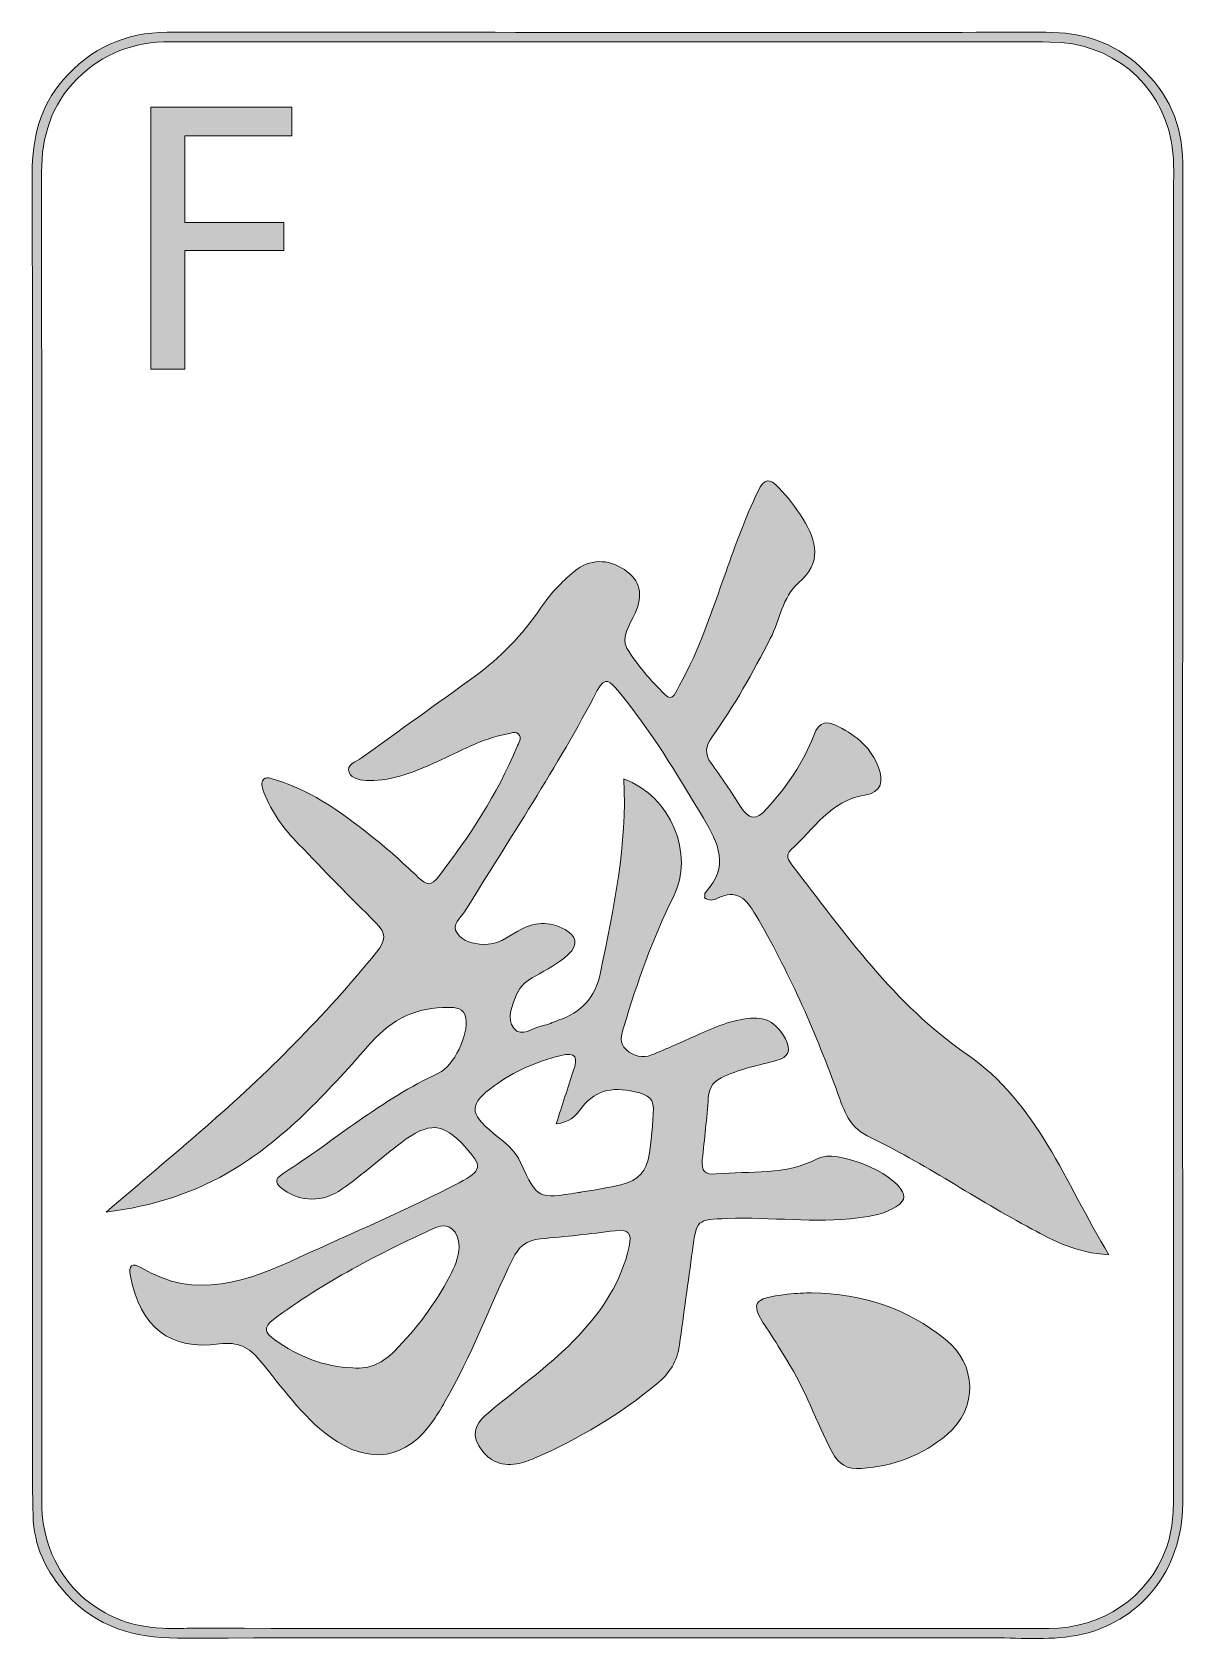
# Model space of a CAD drawing. Extents: x 89 to 398, y -2542 to -2111.
import ezdxf

# ---------------------------------------------------------------- set-up
doc = ezdxf.new("R2010")
doc.units = 0
doc.header["$MEASUREMENT"] = 0
doc.layers.add('Layer 1', color=7, linetype='Continuous', lineweight=0)

msp = doc.modelspace()

# ---------------------------------------------------------------- hatches: boundary and pattern name
at = {"layer": 'Layer 1', "true_color": 0x000000, "transparency": 33554687}
h = msp.add_hatch(color=18, dxfattribs=at)
h.dxf.hatch_style = 2
edge = h.paths.add_edge_path()
edge.add_spline(control_points=[(395.04, -2325.94), (395.04, -2325.94), (394.99, -2325.94), (394.99, -2325.94), (394.99, -2384.89), (394.99, -2443.84), (395, -2502.79), (395, -2507.76), (394.71, -2512.68), (392.96, -2517.41), (388.19, -2530.27), (375.86, -2538.65), (361.53, -2538.65), (284.85, -2538.64), (208.17, -2538.63), (131.49, -2538.61), (128.95, -2538.61), (126.42, -2538.68), (123.89, -2538.59), (105.84, -2537.94), (92.27, -2524.42), (91.55, -2506.39), (91.51, -2505.47), (91.53, -2504.55), (91.53, -2503.63), (91.53, -2385.15), (91.55, -2266.67), (91.49, -2148.2), (91.49, -2138.54), (94.09, -2130.06), (101.04, -2123.12), (107.95, -2116.24), (116.29, -2113.19), (125.99, -2113.19), (182.52, -2113.25), (239.06, -2113.22), (295.59, -2113.22), (317.7, -2113.22), (339.8, -2113.13), (361.91, -2113.26), (378.33, -2113.35), (391.33, -2124.08), (394.41, -2139.79), (395.24, -2144), (395.03, -2148.28), (395.04, -2152.53), (395.04, -2210.34), (395.04, -2268.14), (395.04, -2325.94)], knot_values=[0, 0, 0, 0, 1, 1, 1, 2, 2, 2, 3, 3, 3, 4, 4, 4, 5, 5, 5, 6, 6, 6, 7, 7, 7, 8, 8, 8, 9, 9, 9, 10, 10, 10, 11, 11, 11, 12, 12, 12, 13, 13, 13, 14, 14, 14, 15, 15, 15, 16, 16, 16, 16], degree=3, periodic=0)
edge = h.paths.add_edge_path()
edge.add_spline(control_points=[(397.45, -2377.39), (397.45, -2300.13), (397.48, -2222.87), (397.46, -2145.61), (397.46, -2135.38), (393.54, -2126.83), (386.05, -2119.89), (378.92, -2113.27), (370.35, -2110.62), (360.77, -2110.64), (340.86, -2110.67), (320.94, -2110.67), (301.02, -2110.67), (242.41, -2110.67), (183.8, -2110.65), (125.19, -2110.65), (113.93, -2110.65), (104.63, -2114.95), (97.26, -2123.44), (91.03, -2130.61), (88.96, -2139.06), (88.98, -2148.38), (89.06, -2207.45), (89.02, -2266.51), (89.02, -2325.58), (89.02, -2374.86), (89.01, -2424.14), (89.03, -2473.43), (89.03, -2485.05), (88.96, -2496.68), (89.2, -2508.3), (89.37, -2516.45), (92.7, -2523.43), (98.17, -2529.44), (106.18, -2538.23), (116.3, -2541.25), (127.96, -2541.23), (200.38, -2541.11), (272.81, -2541.2), (345.23, -2541.14), (353.16, -2541.12), (361.16, -2541.96), (369.02, -2540.51), (385.94, -2537.36), (397.45, -2523.01), (397.47, -2505.2), (397.5, -2462.6), (397.45, -2420), (397.45, -2377.39)], knot_values=[0, 0, 0, 0, 1, 1, 1, 2, 2, 2, 3, 3, 3, 4, 4, 4, 5, 5, 5, 6, 6, 6, 7, 7, 7, 8, 8, 8, 9, 9, 9, 10, 10, 10, 11, 11, 11, 12, 12, 12, 13, 13, 13, 14, 14, 14, 15, 15, 15, 16, 16, 16, 16], degree=3, periodic=0)
at = {"layer": 'Layer 1', "true_color": 0x831618, "transparency": 33554687}
h = msp.add_hatch(color=246, dxfattribs=at)
h.dxf.hatch_style = 2
h.paths.add_polyline_path([(158.61, -2138.37), (158.61, -2130.77), (120.82, -2130.77), (120.82, -2200.94), (129.87, -2200.94), (129.87, -2169.19), (156.42, -2169.19), (156.42, -2161.69), (129.87, -2161.69), (129.87, -2138.37)])
at = {"layer": 'Layer 1', "true_color": 0x0f592d, "transparency": 33554687}
h = msp.add_hatch(color=118, dxfattribs=at)
h.dxf.hatch_style = 2
edge = h.paths.add_edge_path()
edge.add_spline(control_points=[(174.91, -2468.77), (179.63, -2469.26), (183.19, -2467.24), (186.12, -2464.27), (192, -2458.3), (197.03, -2451.65), (200.94, -2444.21), (202.23, -2441.76), (203.39, -2439.16), (203.43, -2436.31), (203.49, -2432.12), (200.59, -2429.59), (197.16, -2431.15), (181.94, -2438.07), (167.15, -2445.78), (153.66, -2455.79), (150.73, -2457.97), (151.47, -2459.44), (154, -2461.24), (160.36, -2465.76), (167.32, -2468.52), (174.91, -2468.77)], knot_values=[0, 0, 0, 0, 1, 1, 1, 2, 2, 2, 3, 3, 3, 4, 4, 4, 5, 5, 5, 6, 6, 6, 7, 7, 7, 7], degree=3, periodic=0)
edge = h.paths.add_edge_path()
edge.add_spline(control_points=[(229.5, -2403.34), (231.15, -2398.22), (232.54, -2393.69), (234.07, -2389.2), (235.3, -2385.62), (235, -2383.93), (230.48, -2385.08), (224.09, -2386.71), (218.19, -2389.26), (212.87, -2393.13), (206.09, -2398.07), (206.01, -2400.38), (212.62, -2405.83), (215.48, -2408.18), (218.36, -2410.24), (220.02, -2413.87), (224.46, -2423.56), (224.62, -2423.49), (235.33, -2421.77), (235.69, -2421.72), (236.06, -2421.66), (236.43, -2421.6), (254.34, -2418.75), (254.21, -2418.74), (255.52, -2400.65), (255.83, -2396.46), (254.37, -2395.62), (250.55, -2394.73), (244.19, -2393.25), (239.51, -2394.43), (235.69, -2399.78), (234.58, -2401.33), (233.05, -2402.92), (229.5, -2403.34)], knot_values=[0, 0, 0, 0, 1, 1, 1, 2, 2, 2, 3, 3, 3, 4, 4, 4, 5, 5, 5, 6, 6, 6, 7, 7, 7, 8, 8, 8, 9, 9, 9, 10, 10, 10, 11, 11, 11, 11], degree=3, periodic=0)
edge = h.paths.add_edge_path()
edge.add_spline(control_points=[(377.67, -2438.46), (368.78, -2437.9), (362.91, -2434.71), (357.03, -2431.56), (342.12, -2423.58), (328.17, -2413.92), (312.89, -2406.56), (307.67, -2404.05), (306.29, -2398.68), (304.52, -2393.89), (298.59, -2377.8), (291.7, -2362.19), (283, -2347.37), (280.4, -2342.94), (277.9, -2340.24), (272.57, -2342.93), (271.65, -2343.39), (270.42, -2343.62), (269.27, -2342.77), (269.34, -2342.3), (269.21, -2341.59), (269.51, -2341.27), (276.03, -2334.43), (272.96, -2328.1), (268.96, -2321.39), (261.9, -2309.55), (254.81, -2297.77), (245.96, -2287.14), (244.08, -2284.87), (242.65, -2283.05), (240.5, -2287.16), (229.78, -2307.62), (217, -2326.86), (204.93, -2346.51), (203.89, -2348.19), (201.18, -2349.82), (203, -2352.31), (204.62, -2354.54), (207.21, -2355.07), (209.95, -2355.22), (213.61, -2355.42), (216.31, -2353.33), (219.16, -2351.67), (223.38, -2349.23), (227.62, -2348.82), (231.87, -2351.26), (234.88, -2352.99), (235.62, -2355.19), (232.71, -2357.9), (230.08, -2360.35), (226.99, -2362.05), (223.87, -2363.7), (221.66, -2364.87), (219.87, -2366.33), (218.85, -2368.69), (217.57, -2371.66), (216.15, -2375.15), (218.12, -2377.71), (220.16, -2380.38), (223.2, -2377.5), (225.79, -2377.04), (227.24, -2376.79), (228.6, -2376.06), (230, -2375.58), (236.2, -2373.42), (239.91, -2369.7), (241.35, -2362.73), (244.9, -2345.61), (248.57, -2328.57), (247.6, -2310.81), (260.21, -2315.51), (266.67, -2330.97), (260.91, -2342.45), (255.3, -2353.65), (251.22, -2365.4), (247.61, -2377.34), (246.94, -2379.56), (246.2, -2381.66), (248.3, -2383.49), (250.27, -2385.21), (252.57, -2385.86), (255.03, -2384.86), (259.16, -2383.17), (263.26, -2381.39), (267.31, -2379.53), (271.89, -2377.43), (276.49, -2375.51), (281.6, -2375.03), (286.17, -2374.6), (288.96, -2376.73), (290.94, -2380.57), (292.51, -2383.6), (291.9, -2385.47), (288.5, -2386.36), (283.83, -2387.59), (279.11, -2388.6), (274.63, -2390.53), (271.91, -2391.71), (270.49, -2393.32), (270.27, -2396.31), (269.85, -2401.87), (269.27, -2407.42), (268.64, -2412.96), (268.3, -2415.92), (269.45, -2417.05), (272.38, -2416.77), (281.53, -2415.9), (290.91, -2417.23), (299.63, -2412.64), (304.68, -2409.98), (319.93, -2416.47), (322.34, -2421.55), (323.36, -2423.7), (321.98, -2424.65), (320.55, -2425.57), (317.49, -2427.55), (313.99, -2428.06), (310.47, -2428.53), (298.77, -2430.08), (287.05, -2428.24), (275.34, -2428.72), (267.15, -2429.05), (267.16, -2428.99), (266.02, -2437.29), (264.86, -2445.76), (263.66, -2454.23), (262.53, -2462.71), (261.95, -2467.02), (259.8, -2470.29), (256.5, -2473.03), (246.54, -2481.29), (235.55, -2487.83), (223.7, -2492.97), (222.17, -2493.64), (220.57, -2494.25), (218.93, -2494.52), (214.4, -2495.25), (210.98, -2493.52), (208.67, -2489.51), (206.45, -2485.65), (208.72, -2482.97), (211.29, -2480.8), (219.38, -2473.98), (228.16, -2468.01), (235.45, -2460.18), (241.93, -2453.23), (246.93, -2445.66), (249.04, -2436.25), (249.87, -2432.6), (248.88, -2431.52), (245.26, -2431.99), (238.62, -2432.85), (231.96, -2433.62), (225.28, -2434.15), (221.46, -2434.45), (219.39, -2436.32), (217.76, -2439.69), (211.6, -2452.41), (206.65, -2465.7), (199.57, -2477.97), (198.64, -2479.58), (197.68, -2481.18), (196.63, -2482.72), (189.37, -2493.39), (179.4, -2494.94), (168.87, -2487.28), (161.21, -2481.7), (155.99, -2473.92), (150.04, -2466.81), (147.05, -2463.22), (144.18, -2461.7), (139.22, -2462.37), (125.84, -2464.17), (118.03, -2457.87), (115.32, -2444.21), (114.74, -2441.32), (115.82, -2440.5), (118.13, -2441.88), (132.91, -2450.76), (146.58, -2445.62), (160.49, -2439.2), (174.84, -2432.57), (189.42, -2426.44), (203.45, -2419.13), (209.67, -2415.9), (209.78, -2414.63), (204.97, -2409.43), (199.02, -2403), (195.53, -2402.69), (187.89, -2408.4), (182.53, -2412.4), (177.6, -2416.98), (172.12, -2420.81), (166.8, -2424.54), (160.99, -2424.24), (156.44, -2421.06), (154.24, -2419.52), (153.59, -2418.37), (156.29, -2416.64), (170.17, -2407.69), (182.76, -2396.74), (197.93, -2389.76), (202.05, -2387.87), (206, -2379.42), (205.25, -2374.99), (204.77, -2372.17), (202.48, -2372.12), (200.55, -2372.1), (192.29, -2372.03), (185.41, -2375.25), (179.95, -2381.44), (168.85, -2394), (157.75, -2406.53), (143.24, -2415.41), (132.7, -2421.86), (121.19, -2425.46), (108.79, -2427.01), (117.64, -2419.45), (126.55, -2411.95), (135.33, -2404.3), (151.9, -2389.85), (167.45, -2374.4), (181.33, -2357.28), (183.84, -2354.18), (183.98, -2352.21), (181.11, -2349.4), (174.07, -2342.5), (167.24, -2335.39), (160.39, -2328.31), (156.49, -2324.27), (153.12, -2319.83), (151.12, -2314.51), (150.75, -2313.52), (150.31, -2312.12), (150.73, -2311.37), (151.52, -2309.94), (153.04, -2310.78), (154.24, -2311.13), (164.65, -2314.22), (173.06, -2320.71), (181.35, -2327.34), (185.26, -2330.47), (188.95, -2333.89), (192.59, -2337.35), (194.62, -2339.29), (195.99, -2339.57), (197.89, -2337.09), (206.19, -2326.28), (213.7, -2315), (218.91, -2302.34), (219.37, -2301.22), (220.5, -2299.98), (219.26, -2298.79), (218.31, -2297.89), (217.15, -2298.71), (216.09, -2298.89), (209.37, -2300.05), (203.59, -2303.58), (197.48, -2306.27), (191.67, -2308.83), (185.87, -2311.36), (179.34, -2311.26), (177.27, -2311.22), (174.67, -2310.97), (173.92, -2309.12), (173.07, -2307.02), (175.82, -2306.31), (177.19, -2305.31), (187.26, -2297.97), (197.44, -2290.78), (207.51, -2283.44), (214.49, -2278.36), (220.39, -2272.22), (225.28, -2265.08), (227.81, -2261.39), (230.83, -2258.05), (234.3, -2255.24), (238.54, -2251.81), (243.24, -2251.76), (247.76, -2254.74), (252.18, -2257.65), (252.8, -2261.5), (250.65, -2266.38), (249.36, -2269.31), (246.73, -2272.84), (248.45, -2275.76), (251.15, -2280.35), (254.83, -2284.48), (258.65, -2288.24), (260.85, -2290.41), (261.65, -2287.26), (262.44, -2285.88), (267.88, -2276.28), (271.24, -2265.8), (274.93, -2255.48), (277.55, -2248.12), (280.19, -2240.78), (283.59, -2233.71), (285.24, -2230.27), (286.72, -2230.12), (289.21, -2232.79), (291.63, -2235.39), (293.83, -2238.11), (295.67, -2241.16), (299.32, -2247.23), (300.88, -2252.7), (294.38, -2258.4), (290.16, -2262.09), (289.42, -2268.27), (286.89, -2273.22), (282.21, -2282.35), (277.24, -2291.27), (271.29, -2299.61), (269.54, -2302.07), (269.18, -2304.1), (271.02, -2306.64), (273.76, -2310.4), (276.38, -2314.25), (278.85, -2318.19), (281.06, -2321.71), (282.98, -2322.21), (285.98, -2318.81), (291.2, -2312.89), (295.79, -2306.57), (298.54, -2299.18), (300.06, -2295.07), (302.15, -2295.29), (305.28, -2296.88), (310.09, -2299.33), (314.05, -2302.66), (315.92, -2307.8), (317.19, -2311.28), (317, -2314.43), (312.13, -2315.21), (303.05, -2316.68), (298.49, -2324.38), (292.37, -2329.9), (290.87, -2331.26), (291.71, -2332.63), (292.64, -2333.85), (306.75, -2352.12), (320.22, -2371.34), (339.37, -2384.53), (358.78, -2397.9), (365.73, -2418.76), (377.67, -2438.46)], knot_values=[0, 0, 0, 0, 1, 1, 1, 2, 2, 2, 3, 3, 3, 4, 4, 4, 5, 5, 5, 6, 6, 6, 7, 7, 7, 8, 8, 8, 9, 9, 9, 10, 10, 10, 11, 11, 11, 12, 12, 12, 13, 13, 13, 14, 14, 14, 15, 15, 15, 16, 16, 16, 17, 17, 17, 18, 18, 18, 19, 19, 19, 20, 20, 20, 21, 21, 21, 22, 22, 22, 23, 23, 23, 24, 24, 24, 25, 25, 25, 26, 26, 26, 27, 27, 27, 28, 28, 28, 29, 29, 29, 30, 30, 30, 31, 31, 31, 32, 32, 32, 33, 33, 33, 34, 34, 34, 35, 35, 35, 36, 36, 36, 37, 37, 37, 38, 38, 38, 39, 39, 39, 40, 40, 40, 41, 41, 41, 42, 42, 42, 43, 43, 43, 44, 44, 44, 45, 45, 45, 46, 46, 46, 47, 47, 47, 48, 48, 48, 49, 49, 49, 50, 50, 50, 51, 51, 51, 52, 52, 52, 53, 53, 53, 54, 54, 54, 55, 55, 55, 56, 56, 56, 57, 57, 57, 58, 58, 58, 59, 59, 59, 60, 60, 60, 61, 61, 61, 62, 62, 62, 63, 63, 63, 64, 64, 64, 65, 65, 65, 66, 66, 66, 67, 67, 67, 68, 68, 68, 69, 69, 69, 70, 70, 70, 71, 71, 71, 72, 72, 72, 73, 73, 73, 74, 74, 74, 75, 75, 75, 76, 76, 76, 77, 77, 77, 78, 78, 78, 79, 79, 79, 80, 80, 80, 81, 81, 81, 82, 82, 82, 83, 83, 83, 84, 84, 84, 85, 85, 85, 86, 86, 86, 87, 87, 87, 88, 88, 88, 89, 89, 89, 90, 90, 90, 91, 91, 91, 92, 92, 92, 93, 93, 93, 94, 94, 94, 95, 95, 95, 96, 96, 96, 97, 97, 97, 98, 98, 98, 99, 99, 99, 100, 100, 100, 101, 101, 101, 102, 102, 102, 103, 103, 103, 104, 104, 104, 105, 105, 105, 106, 106, 106, 107, 107, 107, 108, 108, 108, 109, 109, 109, 110, 110, 110, 111, 111, 111, 112, 112, 112, 113, 113, 113, 114, 114, 114, 115, 115, 115, 115], degree=3, periodic=0)
h = msp.add_hatch(color=118, dxfattribs=at)
h.dxf.hatch_style = 2
edge = h.paths.add_edge_path()
edge.add_spline(control_points=[(297.92, -2448.61), (311.81, -2448.88), (323.55, -2452.89), (333.79, -2461.05), (342.34, -2467.85), (342.6, -2479.57), (334.28, -2486.66), (327.71, -2492.26), (319.99, -2495.09), (311.38, -2495.75), (307.52, -2496.05), (305.16, -2494.68), (303.37, -2491.24), (299.18, -2483.17), (296.25, -2474.48), (291.36, -2466.75), (289.78, -2464.24), (288.31, -2461.65), (286.63, -2459.21), (281.23, -2451.36), (281.78, -2450.15), (291.52, -2449.03), (293.91, -2448.76), (296.33, -2448.71), (297.92, -2448.61)], knot_values=[0, 0, 0, 0, 1, 1, 1, 2, 2, 2, 3, 3, 3, 4, 4, 4, 5, 5, 5, 6, 6, 6, 7, 7, 7, 8, 8, 8, 8], degree=3, periodic=0)

# ---------------------------------------------------------------- linework, layer by layer
at = {"layer": 'Layer 1'}
msp.add_lwpolyline([(158.61, -2138.37), (158.61, -2130.77), (120.82, -2130.77), (120.82, -2200.94), (129.87, -2200.94), (129.87, -2169.19), (156.42, -2169.19), (156.42, -2161.69), (129.87, -2161.69), (129.87, -2138.37)], close=True, dxfattribs=at)
for points, knots in [([(397.45, -2377.39), (397.45, -2300.13), (397.48, -2222.87), (397.46, -2145.61), (397.46, -2135.38), (393.54, -2126.83), (386.05, -2119.89), (378.92, -2113.27), (370.35, -2110.62), (360.77, -2110.64), (340.86, -2110.67), (320.94, -2110.67), (301.02, -2110.67), (242.41, -2110.67), (183.8, -2110.65), (125.19, -2110.65), (113.93, -2110.65), (104.63, -2114.95), (97.26, -2123.44), (91.03, -2130.61), (88.96, -2139.06), (88.98, -2148.38), (89.06, -2207.45), (89.02, -2266.51), (89.02, -2325.58), (89.02, -2374.86), (89.01, -2424.14), (89.03, -2473.43), (89.03, -2485.05), (88.96, -2496.68), (89.2, -2508.3), (89.37, -2516.45), (92.7, -2523.43), (98.17, -2529.44), (106.18, -2538.23), (116.3, -2541.25), (127.96, -2541.23), (200.38, -2541.11), (272.81, -2541.2), (345.23, -2541.14), (353.16, -2541.12), (361.16, -2541.96), (369.02, -2540.51), (385.94, -2537.36), (397.45, -2523.01), (397.47, -2505.2), (397.5, -2462.6), (397.45, -2420), (397.45, -2377.39)], [0, 0, 0, 0, 1, 1, 1, 2, 2, 2, 3, 3, 3, 4, 4, 4, 5, 5, 5, 6, 6, 6, 7, 7, 7, 8, 8, 8, 9, 9, 9, 10, 10, 10, 11, 11, 11, 12, 12, 12, 13, 13, 13, 14, 14, 14, 15, 15, 15, 16, 16, 16, 16]), ([(395.04, -2325.94), (395.04, -2325.94), (394.99, -2325.94), (394.99, -2325.94), (394.99, -2384.89), (394.99, -2443.84), (395, -2502.79), (395, -2507.76), (394.71, -2512.68), (392.96, -2517.41), (388.19, -2530.27), (375.86, -2538.65), (361.53, -2538.65), (284.85, -2538.64), (208.17, -2538.63), (131.49, -2538.61), (128.95, -2538.61), (126.42, -2538.68), (123.89, -2538.59), (105.84, -2537.94), (92.27, -2524.42), (91.55, -2506.39), (91.51, -2505.47), (91.53, -2504.55), (91.53, -2503.63), (91.53, -2385.15), (91.55, -2266.67), (91.49, -2148.2), (91.49, -2138.54), (94.09, -2130.06), (101.04, -2123.12), (107.95, -2116.24), (116.29, -2113.19), (125.99, -2113.19), (182.52, -2113.25), (239.06, -2113.22), (295.59, -2113.22), (317.7, -2113.22), (339.8, -2113.13), (361.91, -2113.26), (378.33, -2113.35), (391.33, -2124.08), (394.41, -2139.79), (395.24, -2144), (395.03, -2148.28), (395.04, -2152.53), (395.04, -2210.34), (395.04, -2268.14), (395.04, -2325.94)], [0, 0, 0, 0, 1, 1, 1, 2, 2, 2, 3, 3, 3, 4, 4, 4, 5, 5, 5, 6, 6, 6, 7, 7, 7, 8, 8, 8, 9, 9, 9, 10, 10, 10, 11, 11, 11, 12, 12, 12, 13, 13, 13, 14, 14, 14, 15, 15, 15, 16, 16, 16, 16]), ([(395.04, -2325.94), (395.04, -2325.94), (394.99, -2325.94), (394.99, -2325.94), (394.99, -2384.89), (394.99, -2443.84), (395, -2502.79), (395, -2507.76), (394.71, -2512.68), (392.96, -2517.41), (388.19, -2530.27), (375.86, -2538.65), (361.53, -2538.65), (284.85, -2538.64), (208.17, -2538.63), (131.49, -2538.61), (128.95, -2538.61), (126.42, -2538.68), (123.89, -2538.59), (105.84, -2537.94), (92.27, -2524.42), (91.55, -2506.39), (91.51, -2505.47), (91.53, -2504.55), (91.53, -2503.63), (91.53, -2385.15), (91.55, -2266.67), (91.49, -2148.2), (91.49, -2138.54), (94.09, -2130.06), (101.04, -2123.12), (107.95, -2116.24), (116.29, -2113.19), (125.99, -2113.19), (182.52, -2113.25), (239.06, -2113.22), (295.59, -2113.22), (317.7, -2113.22), (339.8, -2113.13), (361.91, -2113.26), (378.33, -2113.35), (391.33, -2124.08), (394.41, -2139.79), (395.24, -2144), (395.03, -2148.28), (395.04, -2152.53), (395.04, -2210.34), (395.04, -2268.14), (395.04, -2325.94)], [0, 0, 0, 0, 1, 1, 1, 2, 2, 2, 3, 3, 3, 4, 4, 4, 5, 5, 5, 6, 6, 6, 7, 7, 7, 8, 8, 8, 9, 9, 9, 10, 10, 10, 11, 11, 11, 12, 12, 12, 13, 13, 13, 14, 14, 14, 15, 15, 15, 16, 16, 16, 16]), ([(377.67, -2438.46), (368.78, -2437.9), (362.91, -2434.71), (357.03, -2431.56), (342.12, -2423.58), (328.17, -2413.92), (312.89, -2406.56), (307.67, -2404.05), (306.29, -2398.68), (304.52, -2393.89), (298.59, -2377.8), (291.7, -2362.19), (283, -2347.37), (280.4, -2342.94), (277.9, -2340.24), (272.57, -2342.93), (271.65, -2343.39), (270.42, -2343.62), (269.27, -2342.77), (269.34, -2342.3), (269.21, -2341.59), (269.51, -2341.27), (276.03, -2334.43), (272.96, -2328.1), (268.96, -2321.39), (261.9, -2309.55), (254.81, -2297.77), (245.96, -2287.14), (244.08, -2284.87), (242.65, -2283.05), (240.5, -2287.16), (229.78, -2307.62), (217, -2326.86), (204.93, -2346.51), (203.89, -2348.19), (201.18, -2349.82), (203, -2352.31), (204.62, -2354.54), (207.21, -2355.07), (209.95, -2355.22), (213.61, -2355.42), (216.31, -2353.33), (219.16, -2351.67), (223.38, -2349.23), (227.62, -2348.82), (231.87, -2351.26), (234.88, -2352.99), (235.62, -2355.19), (232.71, -2357.9), (230.08, -2360.35), (226.99, -2362.05), (223.87, -2363.7), (221.66, -2364.87), (219.87, -2366.33), (218.85, -2368.69), (217.57, -2371.66), (216.15, -2375.15), (218.12, -2377.71), (220.16, -2380.38), (223.2, -2377.5), (225.79, -2377.04), (227.24, -2376.79), (228.6, -2376.06), (230, -2375.58), (236.2, -2373.42), (239.91, -2369.7), (241.35, -2362.73), (244.9, -2345.61), (248.57, -2328.57), (247.6, -2310.81), (260.21, -2315.51), (266.67, -2330.97), (260.91, -2342.45), (255.3, -2353.65), (251.22, -2365.4), (247.61, -2377.34), (246.94, -2379.56), (246.2, -2381.66), (248.3, -2383.49), (250.27, -2385.21), (252.57, -2385.86), (255.03, -2384.86), (259.16, -2383.17), (263.26, -2381.39), (267.31, -2379.53), (271.89, -2377.43), (276.49, -2375.51), (281.6, -2375.03), (286.17, -2374.6), (288.96, -2376.73), (290.94, -2380.57), (292.51, -2383.6), (291.9, -2385.47), (288.5, -2386.36), (283.83, -2387.59), (279.11, -2388.6), (274.63, -2390.53), (271.91, -2391.71), (270.49, -2393.32), (270.27, -2396.31), (269.85, -2401.87), (269.27, -2407.42), (268.64, -2412.96), (268.3, -2415.92), (269.45, -2417.05), (272.38, -2416.77), (281.53, -2415.9), (290.91, -2417.23), (299.63, -2412.64), (304.68, -2409.98), (319.93, -2416.47), (322.34, -2421.55), (323.36, -2423.7), (321.98, -2424.65), (320.55, -2425.57), (317.49, -2427.55), (313.99, -2428.06), (310.47, -2428.53), (298.77, -2430.08), (287.05, -2428.24), (275.34, -2428.72), (267.15, -2429.05), (267.16, -2428.99), (266.02, -2437.29), (264.86, -2445.76), (263.66, -2454.23), (262.53, -2462.71), (261.95, -2467.02), (259.8, -2470.29), (256.5, -2473.03), (246.54, -2481.29), (235.55, -2487.83), (223.7, -2492.97), (222.17, -2493.64), (220.57, -2494.25), (218.93, -2494.52), (214.4, -2495.25), (210.98, -2493.52), (208.67, -2489.51), (206.45, -2485.65), (208.72, -2482.97), (211.29, -2480.8), (219.38, -2473.98), (228.16, -2468.01), (235.45, -2460.18), (241.93, -2453.23), (246.93, -2445.66), (249.04, -2436.25), (249.87, -2432.6), (248.88, -2431.52), (245.26, -2431.99), (238.62, -2432.85), (231.96, -2433.62), (225.28, -2434.15), (221.46, -2434.45), (219.39, -2436.32), (217.76, -2439.69), (211.6, -2452.41), (206.65, -2465.7), (199.57, -2477.97), (198.64, -2479.58), (197.68, -2481.18), (196.63, -2482.72), (189.37, -2493.39), (179.4, -2494.94), (168.87, -2487.28), (161.21, -2481.7), (155.99, -2473.92), (150.04, -2466.81), (147.05, -2463.22), (144.18, -2461.7), (139.22, -2462.37), (125.84, -2464.17), (118.03, -2457.87), (115.32, -2444.21), (114.74, -2441.32), (115.82, -2440.5), (118.13, -2441.88), (132.91, -2450.76), (146.58, -2445.62), (160.49, -2439.2), (174.84, -2432.57), (189.42, -2426.44), (203.45, -2419.13), (209.67, -2415.9), (209.78, -2414.63), (204.97, -2409.43), (199.02, -2403), (195.53, -2402.69), (187.89, -2408.4), (182.53, -2412.4), (177.6, -2416.98), (172.12, -2420.81), (166.8, -2424.54), (160.99, -2424.24), (156.44, -2421.06), (154.24, -2419.52), (153.59, -2418.37), (156.29, -2416.64), (170.17, -2407.69), (182.76, -2396.74), (197.93, -2389.76), (202.05, -2387.87), (206, -2379.42), (205.25, -2374.99), (204.77, -2372.17), (202.48, -2372.12), (200.55, -2372.1), (192.29, -2372.03), (185.41, -2375.25), (179.95, -2381.44), (168.85, -2394), (157.75, -2406.53), (143.24, -2415.41), (132.7, -2421.86), (121.19, -2425.46), (108.79, -2427.01), (117.64, -2419.45), (126.55, -2411.95), (135.33, -2404.3), (151.9, -2389.85), (167.45, -2374.4), (181.33, -2357.28), (183.84, -2354.18), (183.98, -2352.21), (181.11, -2349.4), (174.07, -2342.5), (167.24, -2335.39), (160.39, -2328.31), (156.49, -2324.27), (153.12, -2319.83), (151.12, -2314.51), (150.75, -2313.52), (150.31, -2312.12), (150.73, -2311.37), (151.52, -2309.94), (153.04, -2310.78), (154.24, -2311.13), (164.65, -2314.22), (173.06, -2320.71), (181.35, -2327.34), (185.26, -2330.47), (188.95, -2333.89), (192.59, -2337.35), (194.62, -2339.29), (195.99, -2339.57), (197.89, -2337.09), (206.19, -2326.28), (213.7, -2315), (218.91, -2302.34), (219.37, -2301.22), (220.5, -2299.98), (219.26, -2298.79), (218.31, -2297.89), (217.15, -2298.71), (216.09, -2298.89), (209.37, -2300.05), (203.59, -2303.58), (197.48, -2306.27), (191.67, -2308.83), (185.87, -2311.36), (179.34, -2311.26), (177.27, -2311.22), (174.67, -2310.97), (173.92, -2309.12), (173.07, -2307.02), (175.82, -2306.31), (177.19, -2305.31), (187.26, -2297.97), (197.44, -2290.78), (207.51, -2283.44), (214.49, -2278.36), (220.39, -2272.22), (225.28, -2265.08), (227.81, -2261.39), (230.83, -2258.05), (234.3, -2255.24), (238.54, -2251.81), (243.24, -2251.76), (247.76, -2254.74), (252.18, -2257.65), (252.8, -2261.5), (250.65, -2266.38), (249.36, -2269.31), (246.73, -2272.84), (248.45, -2275.76), (251.15, -2280.35), (254.83, -2284.48), (258.65, -2288.24), (260.85, -2290.41), (261.65, -2287.26), (262.44, -2285.88), (267.88, -2276.28), (271.24, -2265.8), (274.93, -2255.48), (277.55, -2248.12), (280.19, -2240.78), (283.59, -2233.71), (285.24, -2230.27), (286.72, -2230.12), (289.21, -2232.79), (291.63, -2235.39), (293.83, -2238.11), (295.67, -2241.16), (299.32, -2247.23), (300.88, -2252.7), (294.38, -2258.4), (290.16, -2262.09), (289.42, -2268.27), (286.89, -2273.22), (282.21, -2282.35), (277.24, -2291.27), (271.29, -2299.61), (269.54, -2302.07), (269.18, -2304.1), (271.02, -2306.64), (273.76, -2310.4), (276.38, -2314.25), (278.85, -2318.19), (281.06, -2321.71), (282.98, -2322.21), (285.98, -2318.81), (291.2, -2312.89), (295.79, -2306.57), (298.54, -2299.18), (300.06, -2295.07), (302.15, -2295.29), (305.28, -2296.88), (310.09, -2299.33), (314.05, -2302.66), (315.92, -2307.8), (317.19, -2311.28), (317, -2314.43), (312.13, -2315.21), (303.05, -2316.68), (298.49, -2324.38), (292.37, -2329.9), (290.87, -2331.26), (291.71, -2332.63), (292.64, -2333.85), (306.75, -2352.12), (320.22, -2371.34), (339.37, -2384.53), (358.78, -2397.9), (365.73, -2418.76), (377.67, -2438.46)], [0, 0, 0, 0, 1, 1, 1, 2, 2, 2, 3, 3, 3, 4, 4, 4, 5, 5, 5, 6, 6, 6, 7, 7, 7, 8, 8, 8, 9, 9, 9, 10, 10, 10, 11, 11, 11, 12, 12, 12, 13, 13, 13, 14, 14, 14, 15, 15, 15, 16, 16, 16, 17, 17, 17, 18, 18, 18, 19, 19, 19, 20, 20, 20, 21, 21, 21, 22, 22, 22, 23, 23, 23, 24, 24, 24, 25, 25, 25, 26, 26, 26, 27, 27, 27, 28, 28, 28, 29, 29, 29, 30, 30, 30, 31, 31, 31, 32, 32, 32, 33, 33, 33, 34, 34, 34, 35, 35, 35, 36, 36, 36, 37, 37, 37, 38, 38, 38, 39, 39, 39, 40, 40, 40, 41, 41, 41, 42, 42, 42, 43, 43, 43, 44, 44, 44, 45, 45, 45, 46, 46, 46, 47, 47, 47, 48, 48, 48, 49, 49, 49, 50, 50, 50, 51, 51, 51, 52, 52, 52, 53, 53, 53, 54, 54, 54, 55, 55, 55, 56, 56, 56, 57, 57, 57, 58, 58, 58, 59, 59, 59, 60, 60, 60, 61, 61, 61, 62, 62, 62, 63, 63, 63, 64, 64, 64, 65, 65, 65, 66, 66, 66, 67, 67, 67, 68, 68, 68, 69, 69, 69, 70, 70, 70, 71, 71, 71, 72, 72, 72, 73, 73, 73, 74, 74, 74, 75, 75, 75, 76, 76, 76, 77, 77, 77, 78, 78, 78, 79, 79, 79, 80, 80, 80, 81, 81, 81, 82, 82, 82, 83, 83, 83, 84, 84, 84, 85, 85, 85, 86, 86, 86, 87, 87, 87, 88, 88, 88, 89, 89, 89, 90, 90, 90, 91, 91, 91, 92, 92, 92, 93, 93, 93, 94, 94, 94, 95, 95, 95, 96, 96, 96, 97, 97, 97, 98, 98, 98, 99, 99, 99, 100, 100, 100, 101, 101, 101, 102, 102, 102, 103, 103, 103, 104, 104, 104, 105, 105, 105, 106, 106, 106, 107, 107, 107, 108, 108, 108, 109, 109, 109, 110, 110, 110, 111, 111, 111, 112, 112, 112, 113, 113, 113, 114, 114, 114, 115, 115, 115, 115]), ([(229.5, -2403.34), (231.15, -2398.22), (232.54, -2393.69), (234.07, -2389.2), (235.3, -2385.62), (235, -2383.93), (230.48, -2385.08), (224.09, -2386.71), (218.19, -2389.26), (212.87, -2393.13), (206.09, -2398.07), (206.01, -2400.38), (212.62, -2405.83), (215.48, -2408.18), (218.36, -2410.24), (220.02, -2413.87), (224.46, -2423.56), (224.62, -2423.49), (235.33, -2421.77), (235.69, -2421.72), (236.06, -2421.66), (236.43, -2421.6), (254.34, -2418.75), (254.21, -2418.74), (255.52, -2400.65), (255.83, -2396.46), (254.37, -2395.62), (250.55, -2394.73), (244.19, -2393.25), (239.51, -2394.43), (235.69, -2399.78), (234.58, -2401.33), (233.05, -2402.92), (229.5, -2403.34)], [0, 0, 0, 0, 1, 1, 1, 2, 2, 2, 3, 3, 3, 4, 4, 4, 5, 5, 5, 6, 6, 6, 7, 7, 7, 8, 8, 8, 9, 9, 9, 10, 10, 10, 11, 11, 11, 11]), ([(174.91, -2468.77), (179.63, -2469.26), (183.19, -2467.24), (186.12, -2464.27), (192, -2458.3), (197.03, -2451.65), (200.94, -2444.21), (202.23, -2441.76), (203.39, -2439.16), (203.43, -2436.31), (203.49, -2432.12), (200.59, -2429.59), (197.16, -2431.15), (181.94, -2438.07), (167.15, -2445.78), (153.66, -2455.79), (150.73, -2457.97), (151.47, -2459.44), (154, -2461.24), (160.36, -2465.76), (167.32, -2468.52), (174.91, -2468.77)], [0, 0, 0, 0, 1, 1, 1, 2, 2, 2, 3, 3, 3, 4, 4, 4, 5, 5, 5, 6, 6, 6, 7, 7, 7, 7]), ([(297.92, -2448.61), (311.81, -2448.88), (323.55, -2452.89), (333.79, -2461.05), (342.34, -2467.85), (342.6, -2479.57), (334.28, -2486.66), (327.71, -2492.26), (319.99, -2495.09), (311.38, -2495.75), (307.52, -2496.05), (305.16, -2494.68), (303.37, -2491.24), (299.18, -2483.17), (296.25, -2474.48), (291.36, -2466.75), (289.78, -2464.24), (288.31, -2461.65), (286.63, -2459.21), (281.23, -2451.36), (281.78, -2450.15), (291.52, -2449.03), (293.91, -2448.76), (296.33, -2448.71), (297.92, -2448.61)], [0, 0, 0, 0, 1, 1, 1, 2, 2, 2, 3, 3, 3, 4, 4, 4, 5, 5, 5, 6, 6, 6, 7, 7, 7, 8, 8, 8, 8])]:
    msp.add_open_spline(points, degree=3, knots=knots, dxfattribs=at)

doc.saveas('drawing.dxf')
